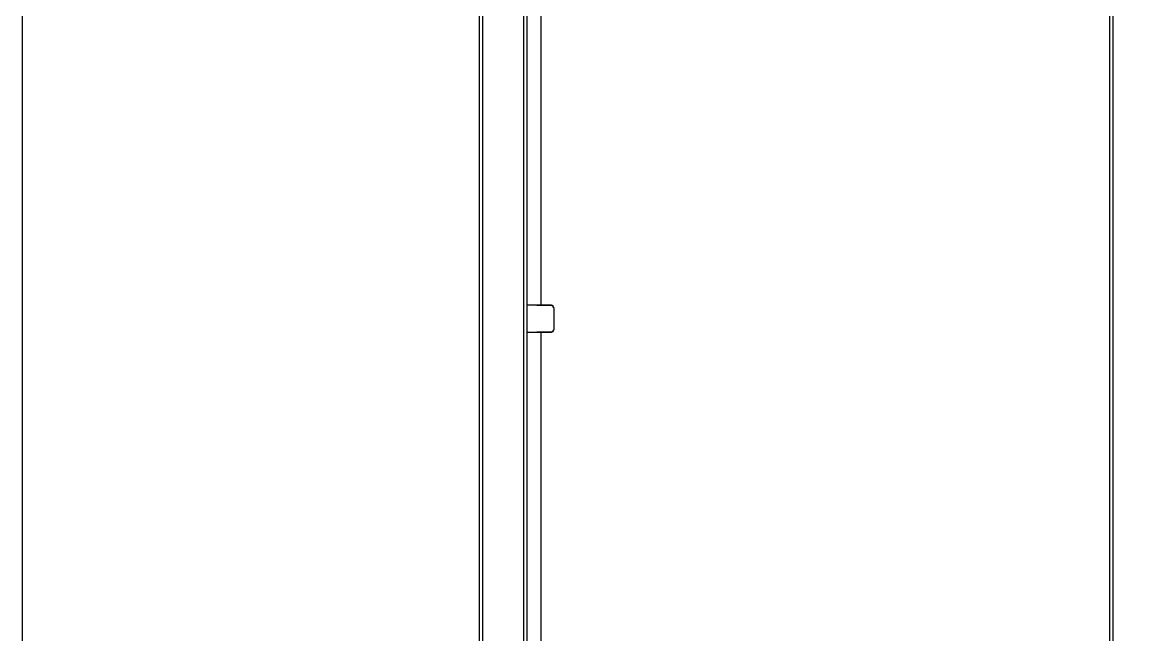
# Model space of a CAD drawing. Header units: millimetres. Extents: x 6404 to 14334, y 16216 to 24449.
# Drawn here: x 6404 to 8282, y 18274 to 19303 of the extents above; entities that cross this region are included whole.
import ezdxf

# ---------------------------------------------------------------- set-up
doc = ezdxf.new("R2010")
doc.units = ezdxf.units.MM
doc.header["$LTSCALE"] = 3
doc.layers.add('Default', color=7, linetype='Continuous')

msp = doc.modelspace()

# ---------------------------------------------------------------- linework, layer by layer
msp.add_lwpolyline([(6403.7, 24449), (14334, 24449), (14334, 16215.9), (6403.7, 16215.9)], close=True)
at = {"layer": 'Default'}
for p, q in [((7172.2, 17369.9), (7172.2, 19792.5)), ((7177.7, 17369.9), (7177.7, 19792.8)), ((7246.7, 17369.9), (7246.7, 19785.4)), ((8237.7, 17369.9), (8237.7, 19785.4)), ((7252.2, 17369.9), (7252.2, 19701.2)), ((8232.2, 17369.9), (8232.2, 19701.2)), ((7275.2, 19409.7), (7275.2, 18827.7)), ((7293.2, 18827.7), (7252.2, 18827.7)), ((7293.2, 18827.2), (7268.7, 18827.2)), ((7297.2, 18823.7), (7297.2, 18786.7)), ((7252.2, 18782.7), (7293.2, 18782.7)), ((7268.7, 18783.2), (7293.2, 18783.2)), ((7275.2, 18782.7), (7275.2, 18200.7))]:
    msp.add_line(p, q, dxfattribs=at)
for centre, radius, start, end in [((7293.2, 18823.7), 4, 45, 90), ((7293.2, 18823.7), 3.5, 360, 90), ((7293.2, 18823.7), 4, 0, 45), ((7293.2, 18786.7), 3.5, 270, 360), ((7293.2, 18786.7), 4, 315, 0), ((7293.2, 18786.7), 4, 270, 315)]:
    msp.add_arc(centre, radius, start, end, dxfattribs=at)

doc.saveas('drawing.dxf')
